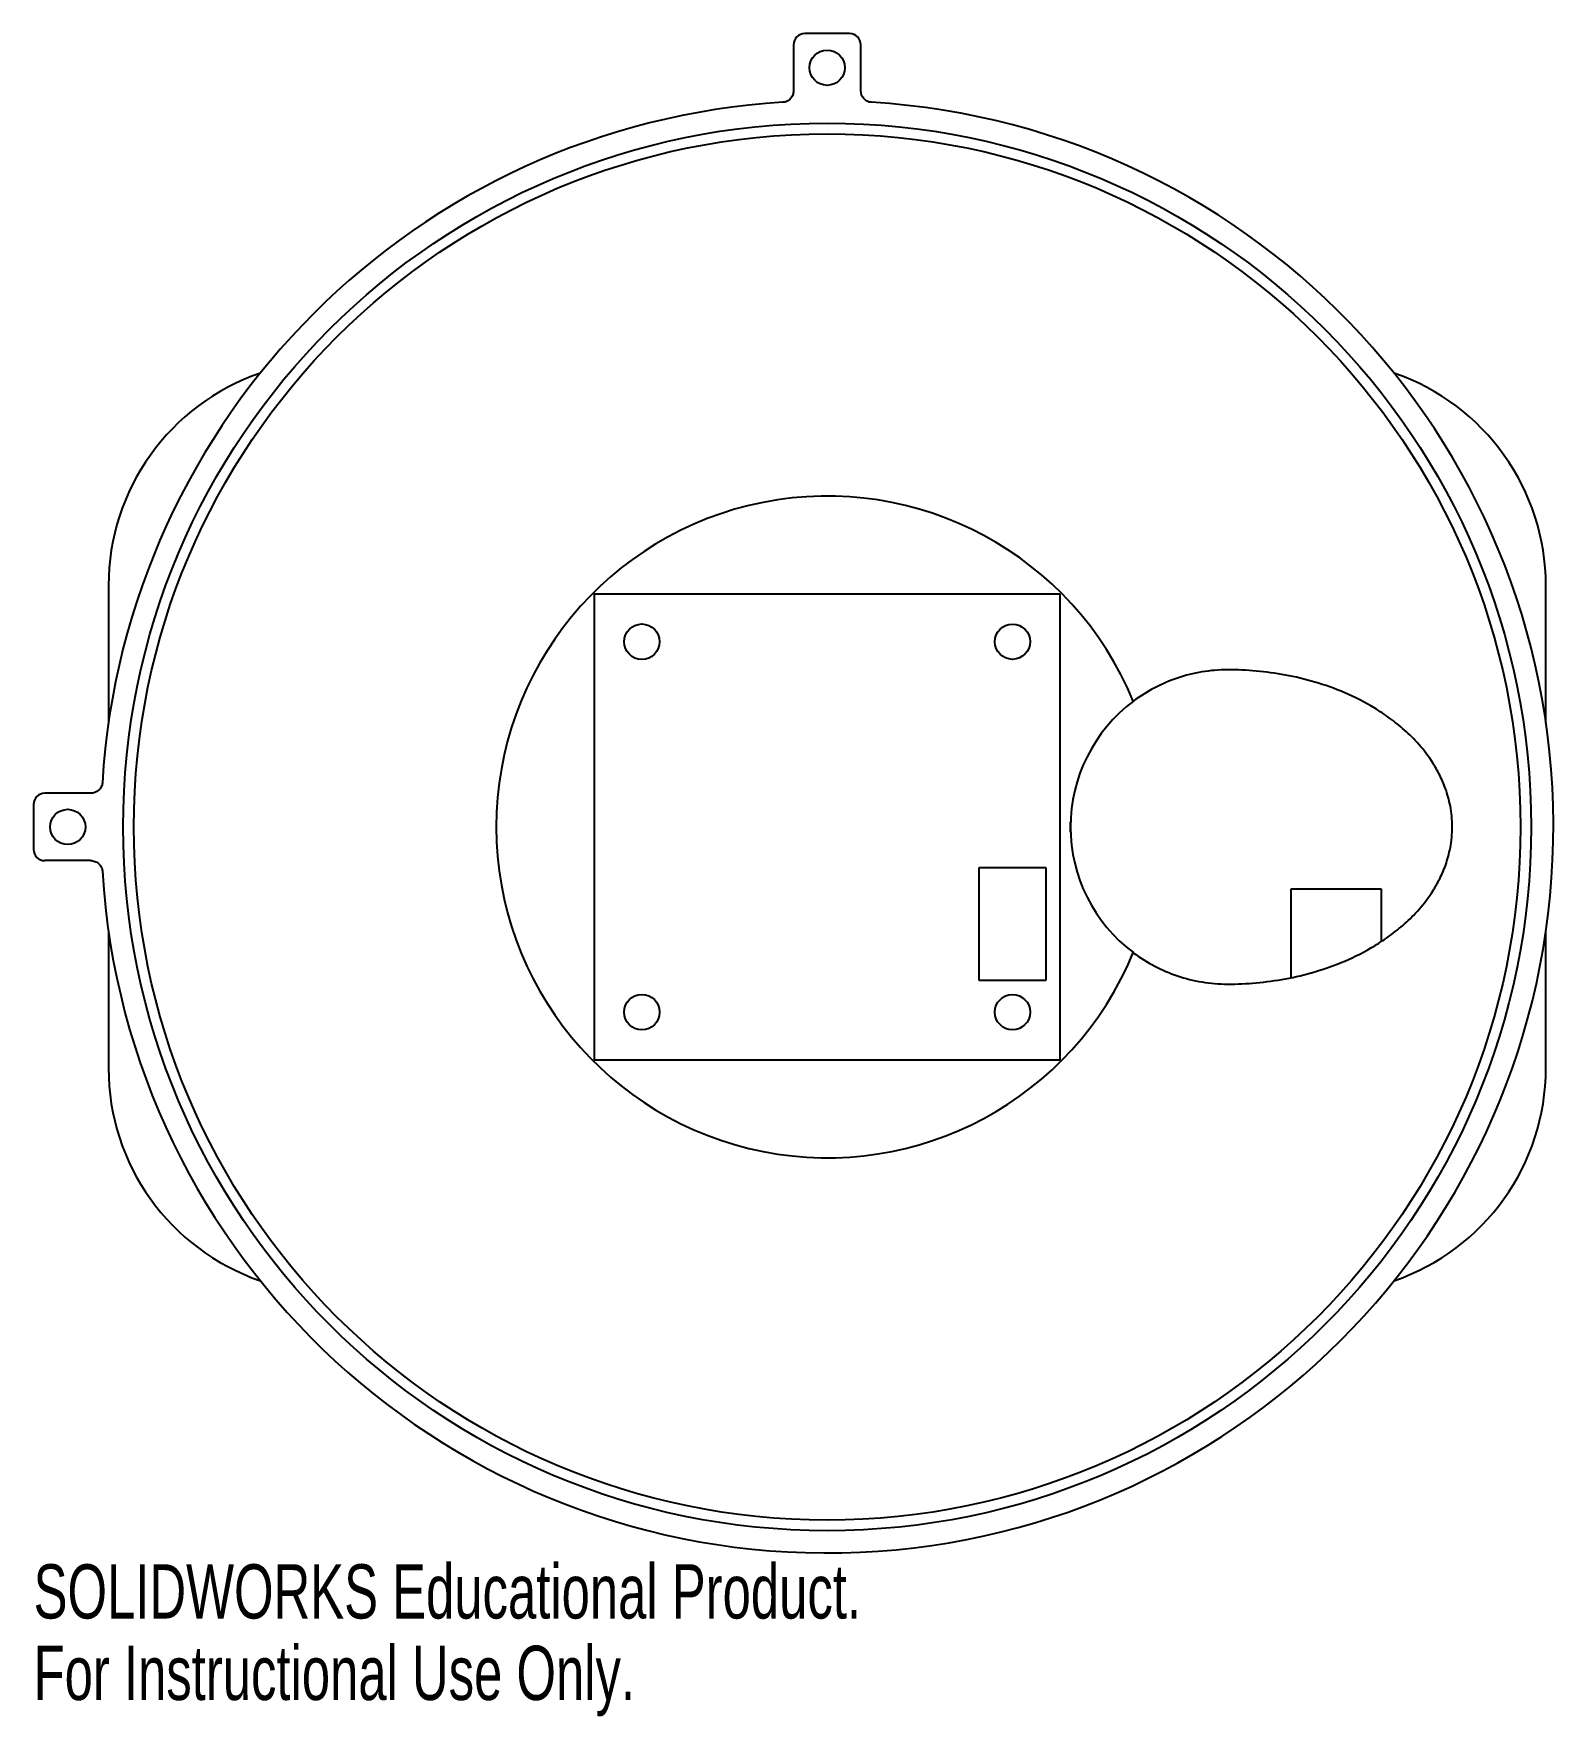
# Paper-space layout '_Top' of a CAD drawing. Header units: millimetres. Extents: x -7 to 129, y -38 to 112.
import ezdxf

# ---------------------------------------------------------------- set-up
doc = ezdxf.new("R2010")
doc.units = ezdxf.units.MM
doc.styles.add('SLDTEXTSTYLE0', font='TXT', dxfattribs={"width": 0.7})

psp = doc.layouts.new('_Top')

# ---------------------------------------------------------------- linework, layer by layer
at = {"color": 7, "linetype": 'Continuous', "lineweight": 25}
for p, q in [((61, 111.17), (61, 107.09)), ((66, 112.17), (62, 112.17)), ((67, 107.09), (67, 111.17)), ((0, 63), (0, 50.75)), ((128, 50.75), (128, 63)), ((43.25, 62.25), (43.25, 20.75)), ((84.75, 62.25), (43.25, 62.25)), ((84.75, 20.75), (84.75, 62.25)), ((-6.67, 43.5), (-6.67, 39.5)), ((-1.59, 44.5), (-5.67, 44.5)), ((85.67, 41.03), (85.67, 41.97)), ((-1.59, 38.5), (-5.67, 38.5)), ((83.5, 37.85), (77.5, 37.85)), ((77.5, 37.85), (77.5, 27.85)), ((83.5, 27.85), (83.5, 37.85)), ((105.33, 28.12), (105.33, 36)), ((105.33, 36), (113.33, 36)), ((113.33, 36), (113.33, 31.29)), ((0, 32.25), (0, 20)), ((128, 20), (128, 32.25)), ((77.5, 27.85), (83.5, 27.85)), ((43.25, 20.75), (84.75, 20.75))]:
    psp.add_line(p, q, dxfattribs=at)
for centre, radius in [((64, 109.13), 1.57), ((64, 41.5), 62.69), ((64, 41.5), 61.74), ((47.5, 58), 1.58), ((80.5, 58), 1.57), ((-3.63, 41.5), 1.57), ((47.5, 25), 1.58), ((80.5, 25), 1.57)]:
    psp.add_circle(centre, radius, dxfattribs=at)
for centre, radius, start, end in [((62, 111.17), 1, 90, 180), ((66, 111.17), 1, 0, 90), ((64, 41.5), 64.67, 93.4949, 176.5051), ((64, 41.5), 64.67, 183.4949, 86.5051), ((20, 63), 20, 108.8846, 180), ((108, 63), 20, 0, 71.1154), ((64, 41.5), 29.47, 22.3304, 337.6696), ((99.67, 41.5), 14, 126.8813, 233.1187), ((-5.67, 43.5), 1, 90, 180), ((-5.67, 39.5), 1, 180, 270), ((20, 20), 20, 180, 251.1154), ((108, 20), 20, 288.8846, 0)]:
    psp.add_arc(centre, radius, start, end, dxfattribs=at)
for points, knots in [([(61, 107.09), (61, 106.96), (60.98, 106.84), (60.89, 106.59), (60.82, 106.48), (60.65, 106.28), (60.55, 106.2), (60.32, 106.09), (60.19, 106.05), (60.06, 106.05)], [0, 0, 0, 0, 0.25, 0.25, 0.5, 0.5, 0.75, 0.75, 1, 1, 1, 1]), ([(67.94, 106.05), (67.81, 106.05), (67.69, 106.09), (67.45, 106.2), (67.35, 106.29), (67.09, 106.58), (67, 106.83), (67, 107.09)], [0, 0, 0, 0, 0.25, 0.25, 0.5, 0.5, 1, 1, 1, 1]), ([(99.67, 55.5), (98.88, 55.5), (98.11, 55.43), (96.62, 55.19), (95.89, 55), (94.49, 54.53), (93.82, 54.24), (92.51, 53.55), (91.87, 53.16), (91.26, 52.7)], [0, 0, 0, 0, 0.25, 0.25, 0.5, 0.5, 0.75, 0.75, 1, 1, 1, 1]), ([(99.67, 27.5), (101.34, 27.5), (103.06, 27.65), (105.67, 28.13), (106.55, 28.34), (108.31, 28.86), (109.2, 29.17), (110.98, 29.93), (111.87, 30.38), (113.2, 31.19), (113.65, 31.48), (114.53, 32.13), (114.98, 32.48), (115.85, 33.26), (116.29, 33.69), (117.14, 34.66), (117.56, 35.21), (118.16, 36.16), (118.36, 36.51), (118.73, 37.26), (118.92, 37.67), (119.16, 38.36), (119.23, 38.59), (119.37, 39.1), (119.44, 39.37), (119.55, 39.94), (119.59, 40.24), (119.65, 40.86), (119.67, 41.18), (119.67, 41.82), (119.65, 42.14), (119.59, 42.76), (119.55, 43.06), (119.44, 43.63), (119.37, 43.9), (119.23, 44.41), (119.16, 44.65), (118.91, 45.34), (118.73, 45.74), (118.36, 46.49), (118.16, 46.84), (117.56, 47.8), (117.14, 48.34), (116.29, 49.31), (115.85, 49.74), (114.97, 50.52), (114.53, 50.87), (113.65, 51.52), (113.2, 51.81), (111.87, 52.62), (110.98, 53.07), (109.2, 53.83), (108.31, 54.14), (106.55, 54.66), (105.67, 54.87), (103.06, 55.35), (101.34, 55.5), (99.67, 55.5)], [0, 0, 0, 0, 0.125, 0.125, 0.1875, 0.1875, 0.25, 0.25, 0.3125, 0.3125, 0.34375, 0.34375, 0.375, 0.375, 0.40625, 0.40625, 0.4375, 0.4375, 0.453125, 0.453125, 0.46875, 0.46875, 0.476562, 0.476562, 0.484375, 0.484375, 0.492187, 0.492187, 0.5, 0.5, 0.507812, 0.507812, 0.515625, 0.515625, 0.523437, 0.523437, 0.53125, 0.53125, 0.546875, 0.546875, 0.5625, 0.5625, 0.59375, 0.59375, 0.625, 0.625, 0.65625, 0.65625, 0.6875, 0.6875, 0.75, 0.75, 0.8125, 0.8125, 0.875, 0.875, 1, 1, 1, 1]), ([(-0.55, 45.44), (-0.55, 45.31), (-0.59, 45.19), (-0.7, 44.95), (-0.79, 44.85), (-1.08, 44.59), (-1.33, 44.5), (-1.59, 44.5)], [0, 0, 0, 0, 0.25, 0.25, 0.5, 0.5, 1, 1, 1, 1]), ([(-1.59, 38.5), (-1.46, 38.5), (-1.34, 38.48), (-1.09, 38.39), (-0.98, 38.32), (-0.78, 38.15), (-0.7, 38.05), (-0.59, 37.82), (-0.55, 37.69), (-0.55, 37.56)], [0, 0, 0, 0, 0.25, 0.25, 0.5, 0.5, 0.75, 0.75, 1, 1, 1, 1]), ([(91.26, 30.3), (91.87, 29.84), (92.51, 29.45), (93.82, 28.76), (94.49, 28.47), (95.89, 28), (96.62, 27.81), (98.11, 27.57), (98.88, 27.5), (99.67, 27.5)], [0, 0, 0, 0, 0.25, 0.25, 0.5, 0.5, 0.75, 0.75, 1, 1, 1, 1])]:
    psp.add_open_spline(points, degree=3, knots=knots, dxfattribs=at)

# ---------------------------------------------------------------- texts
at = {"color": 7, "linetype": 'Continuous', "char_height": 4.8336, "attachment_point": 1, "style": 'SLDTEXTSTYLE0'}
for s, insert in [('SOLIDWORKS Educational Product.', (-6.67, -24.18)), ('For Instructional Use Only.', (-6.67, -31.44))]:
    psp.add_mtext(s, dxfattribs=dict(at, insert=insert))

doc.saveas('drawing.dxf')
